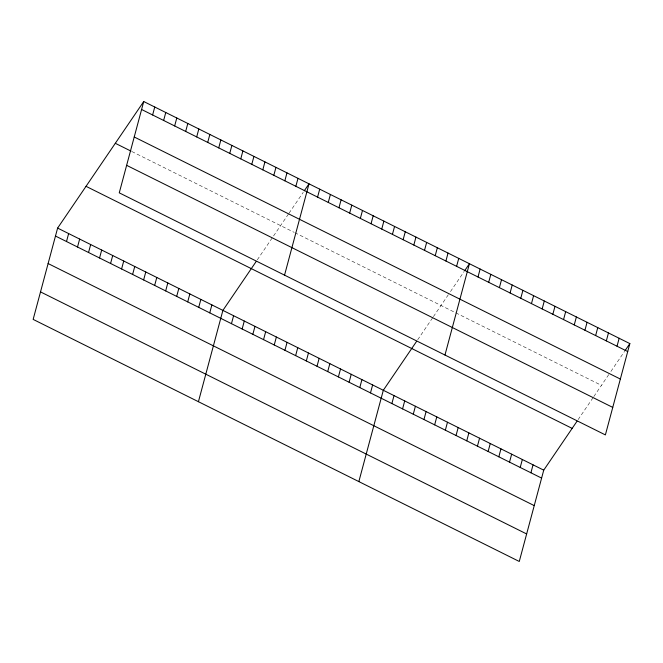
<?xml version="1.0" encoding="UTF-8"?>
<svg xmlns="http://www.w3.org/2000/svg" width="663" height="663" viewBox="0 0 663 663"><rect width="100%" height="100%" fill="white"/><g stroke="black" fill="none" stroke-linecap="round" stroke-linejoin="round"><path stroke-width="0.5" stroke-dasharray="3.31 2.49" d="M257.277 259.863L273.007 236.757M273.546 235.962L288.488 214M289.01 213.229L303.223 192.345M417.698 339.746L432.881 317.436M433.42 316.641L449.431 293.104M450.484 291.563L464.166 271.449M578.119 419.629L593.302 397.319M593.841 396.515L609.852 372.987M610.905 371.437L624.587 351.332M131.846 151.529L293.966 232.257M294.853 232.696L601.432 385.36"/><path stroke-width="0.99" d="M143.73 101.53L119.265 192.842L605.385 434.911L629.85 343.6L143.73 101.53L57.615 228.089L33.15 319.4L519.27 561.47L543.735 470.158L577.034 421.22M66.507 241.531L68.637 233.583M77.521 247.017L79.651 239.07M88.544 252.504L90.674 244.556M99.558 257.99L101.688 250.042M110.58 263.476L112.71 255.528M152.623 114.972L154.752 107.016M121.594 268.963L123.732 261.015M163.637 120.459L165.767 112.503M132.617 274.449L134.746 266.501M174.659 125.945L176.789 117.997M143.639 279.935L145.769 271.987M185.673 131.431L187.803 123.484M154.653 285.421L156.783 277.474M196.696 136.918L198.825 128.97M165.675 290.908L167.805 282.96M207.718 142.404L209.848 134.456M176.689 296.394L178.819 288.446M218.732 147.89L220.862 139.943M187.712 301.88L189.842 293.933M229.754 153.377L231.884 145.429M198.726 307.367L200.856 299.419M240.768 158.863L242.898 150.915M209.748 312.853L211.878 304.905M251.791 164.349L253.921 156.402M198.428 401.703L222.892 310.392L256.191 261.462M262.805 169.836L264.935 161.888M231.462 323.668L233.591 315.721M273.827 175.322L275.957 167.374M242.152 328.997L244.282 321.049M284.841 180.808L286.971 172.861M252.852 334.318L254.982 326.37M295.864 186.295L297.994 178.347M263.543 339.647L265.672 331.699M284.543 275.145L309.016 183.833L304.276 190.795M274.242 344.967L276.372 337.019M317.577 197.11L319.707 189.162M284.933 350.296L287.062 342.348M328.268 202.439L330.398 194.483M295.632 355.625L297.762 347.669M338.967 207.759L341.097 199.812M306.323 360.945L308.452 352.998M349.658 213.088L351.788 205.14M317.022 366.274L319.152 358.327M360.357 218.409L362.487 210.461M327.713 371.595L329.842 363.647M371.048 223.738L373.178 215.79M338.403 376.924L340.533 368.976M381.747 229.066L383.877 221.111M349.103 382.253L351.233 374.297M392.438 234.387L394.568 226.439M359.794 387.573L361.923 379.626M403.137 239.716L405.267 231.768M370.493 392.902L372.623 384.954M413.828 245.037L415.958 237.089M358.849 481.587L383.313 390.275L416.613 341.337M424.519 250.365L426.649 242.418M391.883 403.552L394.013 395.604M435.218 255.686L437.348 247.738M402.574 408.88L404.703 400.924M445.909 261.015L448.039 253.067M413.273 414.201L415.403 406.253M456.608 266.344L458.738 258.388M423.964 419.53L426.094 411.574M444.964 355.028L469.429 263.717L464.697 270.678M434.655 424.85L436.784 416.903M477.998 276.993L480.128 269.045M445.354 430.179L447.484 422.232M488.689 282.314L490.819 274.366M456.045 435.5L458.174 427.552M499.388 287.643L501.518 279.695M466.744 440.829L468.874 432.881M510.079 292.971L512.209 285.015M477.435 446.158L479.564 438.202M520.77 298.292L522.908 290.344M488.134 451.478L490.264 443.53M531.469 303.621L533.599 295.673M498.825 456.807L500.955 448.859M542.16 308.941L544.29 300.994M509.524 462.128L511.654 454.18M552.859 314.27L554.989 306.323M520.215 467.456L522.345 459.509M563.55 319.599L565.68 311.643M530.914 472.785L533.044 464.829M574.249 324.92L576.379 316.972M584.94 330.249L587.07 322.293M595.639 335.569L597.769 327.621M606.33 340.898L608.46 332.95M617.029 346.219L619.159 338.271M625.11 350.561L629.85 343.6M141.6 109.486L627.72 351.547M134.233 136.992L620.353 379.054M115.312 143.299L130.926 151.073M126.633 165.336L612.753 407.397M86.033 186.328L572.152 428.389M57.615 228.089L543.735 470.158M55.485 236.045L541.605 478.106M48.117 263.551L534.237 505.612M40.518 291.894L526.637 533.955"/></g></svg>
